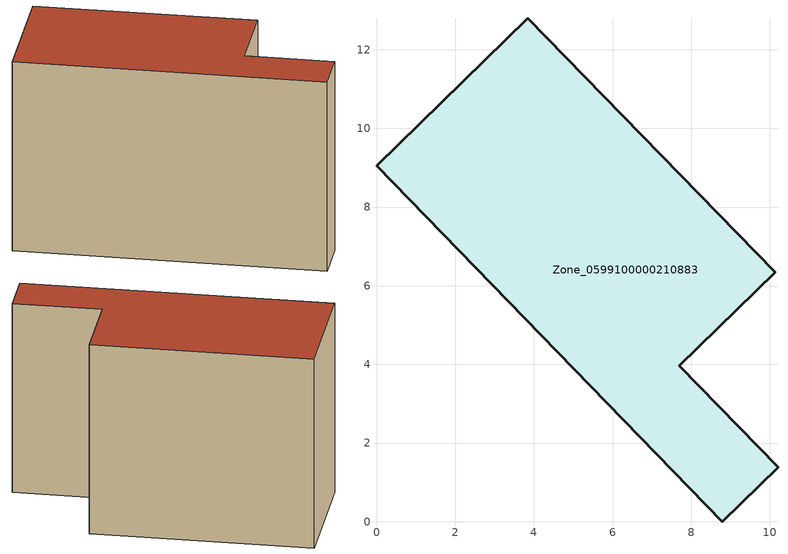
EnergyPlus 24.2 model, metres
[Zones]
Zone_0599100000210883
 floor ground (C_G): 0,9.05 3.85,12.8 10.13,6.35 7.69,3.97 10.21,1.39 8.78,0 z0
 wall outside (C_F): 3.85,12.8 0,9.05 8.78,0 10.21,1.39 7.69,3.97 10.13,6.35 3.85,12.8 z0:8.21
 roof outside (C_R): 0,9.05 8.78,0 10.21,1.39 7.69,3.97 10.13,6.35 3.85,12.8 z8.21
[BUILDING]
Pand.0599100000210883: North Axis=0; Terrain=City; Loads Convergence Tolerance Value=0.04; Temperature Convergence Tolerance Value=0.4; Solar Distribution=FullExterior; Maximum Number of Warmup Days=25; Minimum Number of Warmup Days=1
[Site:Location]
Rotterdam.The.Hague.AP_ZH_NLD Design_Conditions: Latitude=51.96; Longitude=4.45; Time Zone=1; Elevation=-4.5
[SITE:GROUNDTEMPERATURE:BUILDINGSURFACE]
18, 18, 18, 18, 18, 18, 18, 18, 18, 18, 18, 18
[MATERIAL] Thermal Absorptance=0.9; Solar Absorptance=0.7; Visible Absorptance=0.7
Name | Roughness | Thickness | Conductivity | Density | Specific Heat
G.TI.1975-1991 | MediumSmooth | 0.15 | 0.288461 | 540 | 1210
F.TI.1975-1991 | Rough | 0.3 | 0.230769 | 1920 | 840
R.TI.1975-1991 | MediumRough | 0.2 | 0.153846 | 1500 | 1000
[CONSTRUCTION]
C_G: G.TI.1975-1991
C_F: F.TI.1975-1991
C_R: R.TI.1975-1991
[ZONE]
Zone_0599100000210883: Type=1; Multiplier=1; Ceiling Height=Autocalculate; Volume=Autocalculate; Floor Area=autocalculate; Part of Total Floor Area=Yes
[ZONEINFILTRATION:DESIGNFLOWRATE]
Infil_Zone_0599100000210883: Zone or ZoneList or Space or SpaceList=Zone_0599100000210883; Schedule=AlwaysOn; Design Flow Rate Calculation Method=Flow/Area; Flow Rate per Floor Area=0.003; Constant Term Coefficient=1; Temperature Term Coefficient=0; Velocity Term Coefficient=0; Velocity Squared Term Coefficient=0
[HVACTEMPLATE:ZONE:IDEALLOADSAIRSYSTEM]
Zone_0599100000210883: Maximum Heating Supply Air Temperature=50; Minimum Cooling Supply Air Temperature=13; Maximum Heating Supply Air Humidity Ratio=0.0156; Minimum Cooling Supply Air Humidity Ratio=0.0077; Heating Limit=NoLimit; Cooling Limit=NoLimit; Dehumidification Control Type=ConstantSensibleHeatRatio; Cooling Sensible Heat Ratio=0.7; Dehumidification Setpoint=60; Humidification Control Type=None; Humidification Setpoint=30; Outdoor Air Method=None; Outdoor Air Flow Rate per Person=0.00944; Outdoor Air Flow Rate per Zone Floor Area=0; Outdoor Air Flow Rate per Zone=0; Demand Controlled Ventilation Type=None; Outdoor Air Economizer Type=NoEconomizer; Heat Recovery Type=None; Sensible Heat Recovery Effectiveness=0.7; Latent Heat Recovery Effectiveness=0.65
[ZONECONTROL:THERMOSTAT]
ThermostatControl_Zone_0599100000210883: Zone or ZoneList=Zone_0599100000210883; Control Type Schedule=DualSetpointControlType; Control 1=Thermostat_Zone_0599100000210883; Temperature Difference Between Cutout And Setpoint=0
[THERMOSTATSETPOINT:DUALSETPOINT]
Thermostat_Zone_0599100000210883: Heating Setpoint Temperature Schedule=HeatingSetpoint_Zone_0599100000210883; Cooling Setpoint Temperature Schedule=CoolingSetpoint_Zone_0599100000210883
[SCHEDULE:COMPACT]
HeatingSetpoint_Zone_0599100000210883: Through: 12/31, For: AllDays, Until: 24:00, 21
CoolingSetpoint_Zone_0599100000210883: Through: 12/31, For: AllDays, Until: 24:00, 24
DualSetpointControlType: Through: 12/31, For: AllDays, Until: 24:00, 4
AlwaysOn: Through: 12/31, For: AllDays, Until: 24:00, 1
